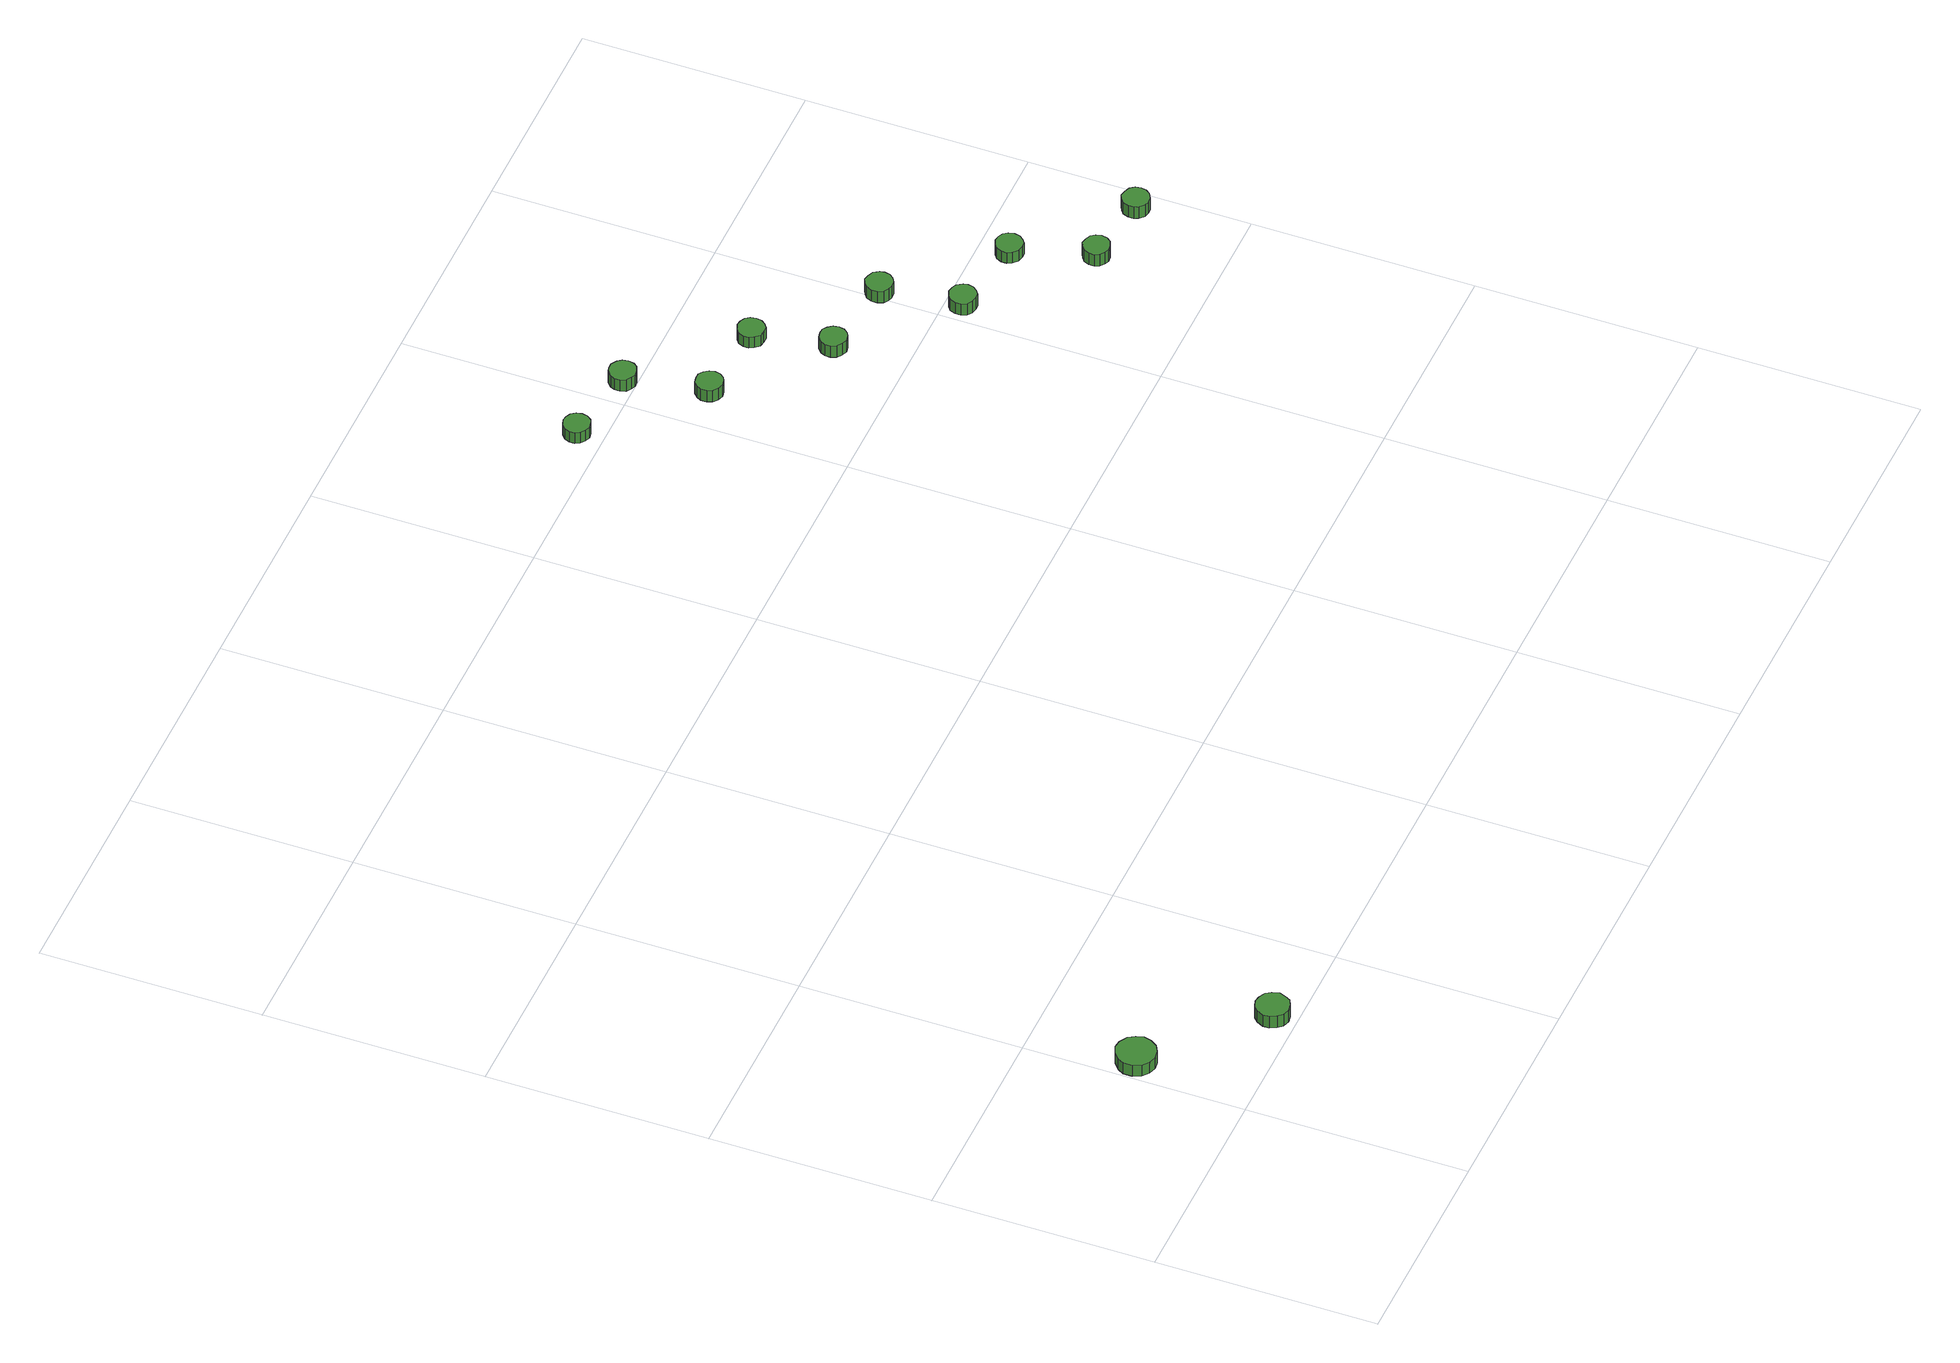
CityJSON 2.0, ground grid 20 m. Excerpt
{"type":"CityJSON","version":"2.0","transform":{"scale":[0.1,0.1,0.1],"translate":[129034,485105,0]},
"CityObjects":{
"tree1":{"type":"SolitaryVegetationObject","attributes":{"function":"something"},"geometry":[{"type":"MultiSurface","lod":"1","boundaries":[[[0,1,2,3,4,5,6,7,8,9,10,11,12,13,14]],[[15,16,17,18,19,20,21,22,23,24,25,26,27,28,29]],[[0,29,28,1]],[[1,28,27,2]],[[2,27,26,3]],[[3,26,25,4]],[[4,25,24,5]],[[5,24,23,6]],[[6,23,22,7]],[[7,22,21,8]],[[8,21,20,9]],[[9,20,19,10]],[[10,19,18,11]],[[11,18,17,12]],[[12,17,16,13]],[[13,16,15,14]],[[14,15,29,0]]]}]},
"tree2":{"type":"SolitaryVegetationObject","attributes":{"function":"something"},"geometry":[{"type":"MultiSurface","lod":"1","boundaries":[[[30,31,32,33,34,35,36,37,38,39,40,41,42,43,44]],[[45,46,47,48,49,50,51,52,53,54,55,56,57,58,59]],[[30,59,58,31]],[[31,58,57,32]],[[32,57,56,33]],[[33,56,55,34]],[[34,55,54,35]],[[35,54,53,36]],[[36,53,52,37]],[[37,52,51,38]],[[38,51,50,39]],[[39,50,49,40]],[[40,49,48,41]],[[41,48,47,42]],[[42,47,46,43]],[[43,46,45,44]],[[44,45,59,30]]]}]},
"tree3":{"type":"SolitaryVegetationObject","attributes":{"function":"something"},"geometry":[{"type":"MultiSurface","lod":"1","boundaries":[[[60,61,62,63,64,65,66,67,68,69,70,71,72,73,74]],[[75,76,77,78,79,80,81,82,83,84,85,86,87,88,89]],[[60,89,88,61]],[[61,88,87,62]],[[62,87,86,63]],[[63,86,85,64]],[[64,85,84,65]],[[65,84,83,66]],[[66,83,82,67]],[[67,82,81,68]],[[68,81,80,69]],[[69,80,79,70]],[[70,79,78,71]],[[71,78,77,72]],[[72,77,76,73]],[[73,76,75,74]],[[74,75,89,60]]]}]},
"tree4":{"type":"SolitaryVegetationObject","attributes":{"function":"something"},"geometry":[{"type":"MultiSurface","lod":"1","boundaries":[[[90,91,92,93,94,95,96,97,98,99,100,101,102,103,104]],[[105,106,107,108,109,110,111,112,113,114,115,116,117,118,119]],[[90,119,118,91]],[[91,118,117,92]],[[92,117,116,93]],[[93,116,115,94]],[[94,115,114,95]],[[95,114,113,96]],[[96,113,112,97]],[[97,112,111,98]],[[98,111,110,99]],[[99,110,109,100]],[[100,109,108,101]],[[101,108,107,102]],[[102,107,106,103]],[[103,106,105,104]],[[104,105,119,90]]]}]},
"tree5":{"type":"SolitaryVegetationObject","attributes":{"function":"something"},"geometry":[{"type":"MultiSurface","lod":"1","boundaries":[[[120,121,122,123,124,125,126,127,128,129,130,131,132,133,134]],[[135,136,137,138,139,140,141,142,143,144,145,146,147,148,149]],[[120,149,148,121]],[[121,148,147,122]],[[122,147,146,123]],[[123,146,145,124]],[[124,145,144,125]],[[125,144,143,126]],[[126,143,142,127]],[[127,142,141,128]],[[128,141,140,129]],[[129,140,139,130]],[[130,139,138,131]],[[131,138,137,132]],[[132,137,136,133]],[[133,136,135,134]],[[134,135,149,120]]]}]},
"tree6":{"type":"SolitaryVegetationObject","attributes":{"function":"something"},"geometry":[{"type":"MultiSurface","lod":"1","boundaries":[[[150,151,152,153,154,155,156,157,158,159,160,161,162,163,164]],[[165,166,167,168,169,170,171,172,173,174,175,176,177,178,179]],[[150,179,178,151]],[[151,178,177,152]],[[152,177,176,153]],[[153,176,175,154]],[[154,175,174,155]],[[155,174,173,156]],[[156,173,172,157]],[[157,172,171,158]],[[158,171,170,159]],[[159,170,169,160]],[[160,169,168,161]],[[161,168,167,162]],[[162,167,166,163]],[[163,166,165,164]],[[164,165,179,150]]]}]},
"tree7":{"type":"SolitaryVegetationObject","attributes":{"function":"something"},"geometry":[{"type":"MultiSurface","lod":"1","boundaries":[[[180,181,182,183,184,185,186,187,188,189,190,191,192,193,194]],[[195,196,197,198,199,200,201,202,203,204,205,206,207,208,209]],[[180,209,208,181]],[[181,208,207,182]],[[182,207,206,183]],[[183,206,205,184]],[[184,205,204,185]],[[185,204,203,186]],[[186,203,202,187]],[[187,202,201,188]],[[188,201,200,189]],[[189,200,199,190]],[[190,199,198,191]],[[191,198,197,192]],[[192,197,196,193]],[[193,196,195,194]],[[194,195,209,180]]]}]},
"tree8":{"type":"SolitaryVegetationObject","attributes":{"function":"something"},"geometry":[{"type":"MultiSurface","lod":"1","boundaries":[[[210,211,212,213,214,215,216,217,218,219,220,221,222,223,224]],[[225,226,227,228,229,230,231,232,233,234,235,236,237,238,239]],[[210,239,238,211]],[[211,238,237,212]],[[212,237,236,213]],[[213,236,235,214]],[[214,235,234,215]],[[215,234,233,216]],[[216,233,232,217]],[[217,232,231,218]],[[218,231,230,219]],[[219,230,229,220]],[[220,229,228,221]],[[221,228,227,222]],[[222,227,226,223]],[[223,226,225,224]],[[224,225,239,210]]]}]},
"tree9":{"type":"SolitaryVegetationObject","attributes":{"function":"something"},"geometry":[{"type":"MultiSurface","lod":"1","boundaries":[[[240,241,242,243,244,245,246,247,248,249,250,251,252,253,254]],[[255,256,257,258,259,260,261,262,263,264,265,266,267,268,269]],[[240,269,268,241]],[[241,268,267,242]],[[242,267,266,243]],[[243,266,265,244]],[[244,265,264,245]],[[245,264,263,246]],[[246,263,262,247]],[[247,262,261,248]],[[248,261,260,249]],[[249,260,259,250]],[[250,259,258,251]],[[251,258,257,252]],[[252,257,256,253]],[[253,256,255,254]],[[254,255,269,240]]]}]},
"tree10":{"type":"SolitaryVegetationObject","attributes":{"function":"something"},"geometry":[{"type":"MultiSurface","lod":"1","boundaries":[[[270,271,272,273,274,275,276,277,278,279,280,281,282,283,284]],[[285,286,287,288,289,290,291,292,293,294,295,296,297,298,299]],[[270,299,298,271]],[[271,298,297,272]],[[272,297,296,273]],[[273,296,295,274]],[[274,295,294,275]],[[275,294,293,276]],[[276,293,292,277]],[[277,292,291,278]],[[278,291,290,279]],[[279,290,289,280]],[[280,289,288,281]],[[281,288,287,282]],[[282,287,286,283]],[[283,286,285,284]],[[284,285,299,270]]]}]},
"tree11":{"type":"SolitaryVegetationObject","attributes":{"function":"something"},"geometry":[{"type":"MultiSurface","lod":"1","boundaries":[[[300,301,302,303,304,305,306,307,308,309,310,311,312,313,314]],[[315,316,317,318,319,320,321,322,323,324,325,326,327,328,329]],[[300,329,328,301]],[[301,328,327,302]],[[302,327,326,303]],[[303,326,325,304]],[[304,325,324,305]],[[305,324,323,306]],[[306,323,322,307]],[[307,322,321,308]],[[308,321,320,309]],[[309,320,319,310]],[[310,319,318,311]],[[311,318,317,312]],[[312,317,316,313]],[[313,316,315,314]],[[314,315,329,300]]]}]},
"tree12":{"type":"SolitaryVegetationObject","attributes":{"function":"something"},"geometry":[{"type":"MultiSurface","lod":"1","boundaries":[[[330,331,332,333,334,335,336,337,338,339,340,341,342,343,344]],[[345,346,347,348,349,350,351,352,353,354,355,356,357,358,359]],[[330,359,358,331]],[[331,358,357,332]],[[332,357,356,333]],[[333,356,355,334]],[[334,355,354,335]],[[335,354,353,336]],[[336,353,352,337]],[[337,352,351,338]],[[338,351,350,339]],[[339,350,349,340]],[[340,349,348,341]],[[341,348,347,342]],[[342,347,346,343]],[[343,346,345,344]],[[344,345,359,330]]]}]}
},
"vertices":[
[38,106,17],[36,113,17],[32,119,17],[25,123,17],[18,124,17],[11,121,17],[5,116,17],[2,110,17],[2,102,17],[5,95,17],[11,90,17],[18,88,17],[25,89,17],[32,93,17],[36,99,17],[36,99,5],[32,93,5],[25,89,5],[18,88,5],[11,90,5],[5,95,5],[2,102,5],[2,110,5],[5,116,5],[11,121,5],[18,124,5],[25,123,5],[32,119,5],[36,113,5],[38,106,5],
[130,22,17],[128,28,17],[125,33,17],[119,36,17],[113,37,17],[107,35,17],[103,31,17],[100,25,17],[100,19,17],[103,13,17],[107,9,17],[113,7,17],[119,8,17],[125,11,17],[128,16,17],[128,16,4],[125,11,4],[119,8,4],[113,7,4],[107,9,4],[103,13,4],[100,19,4],[100,25,4],[103,31,4],[107,35,4],[113,37,4],[119,36,4],[125,33,4],[128,28,4],[130,22,4],
[564,823,18],[563,828,18],[560,832,18],[556,834,18],[551,835,18],[546,833,18],[542,830,18],[540,825,18],[540,820,18],[542,816,18],[546,813,18],[551,811,18],[556,812,18],[560,814,18],[563,818,18],[563,818,6],[560,814,6],[556,812,6],[551,811,6],[546,813,6],[542,816,6],[540,820,6],[540,825,6],[542,830,6],[546,833,6],[551,835,6],[556,834,6],[560,832,6],[563,828,6],[564,823,6],
[653,740,18],[652,745,18],[649,749,18],[645,752,18],[640,752,18],[635,751,18],[631,747,18],[629,743,18],[629,738,18],[631,733,18],[635,730,18],[640,728,18],[645,729,18],[649,731,18],[652,735,18],[652,735,5],[649,731,5],[645,729,5],[640,728,5],[635,730,5],[631,733,5],[629,738,5],[629,743,5],[631,747,5],[635,751,5],[640,752,5],[645,752,5],[649,749,5],[652,745,5],[653,740,5],
[634,810,22],[633,815,22],[630,819,22],[625,822,22],[620,822,22],[616,821,22],[612,817,22],[610,813,22],[610,808,22],[612,803,22],[616,800,22],[620,798,22],[625,799,22],[630,801,22],[633,805,22],[633,805,9],[630,801,9],[625,799,9],[620,798,9],[616,800,9],[612,803,9],[610,808,9],[610,813,9],[612,817,9],[616,821,9],[620,822,9],[625,822,9],[630,819,9],[633,815,9],[634,810,9],
[722,731,22],[721,736,22],[718,740,22],[714,742,22],[709,743,22],[704,741,22],[700,738,22],[698,733,22],[698,728,22],[700,724,22],[704,720,22],[709,719,22],[714,719,22],[718,722,22],[721,726,22],[721,726,10],[718,722,10],[714,719,10],[709,719,10],[704,720,10],[700,724,10],[698,728,10],[698,733,10],[700,738,10],[704,741,10],[709,743,10],[714,742,10],[718,740,10],[721,736,10],[722,731,10],
[742,665,18],[741,670,18],[738,674,18],[734,677,18],[729,677,18],[724,676,18],[720,672,18],[718,668,18],[718,663,18],[720,658,18],[724,655,18],[729,653,18],[734,654,18],[738,656,18],[741,660,18],[741,660,5],[738,656,5],[734,654,5],[729,653,5],[724,655,5],[720,658,5],[718,663,5],[718,668,5],[720,672,5],[724,676,5],[729,677,5],[734,677,5],[738,674,5],[741,670,5],[742,665,5],
[830,585,18],[829,589,18],[826,594,18],[822,596,18],[817,597,18],[812,595,18],[808,592,18],[806,587,18],[806,582,18],[808,577,18],[812,574,18],[817,573,18],[822,573,18],[826,576,18],[829,580,18],[829,580,5],[826,576,5],[822,573,5],[817,573,5],[812,574,5],[808,577,5],[806,582,5],[806,587,5],[808,592,5],[812,595,5],[817,597,5],[822,596,5],[826,594,5],[829,589,5],[830,585,5],
[813,653,23],[812,657,23],[809,662,23],[804,664,23],[799,665,23],[795,663,23],[791,660,23],[789,655,23],[789,650,23],[791,645,23],[795,642,23],[799,641,23],[804,641,23],[809,644,23],[812,648,23],[812,648,10],[809,644,10],[804,641,10],[799,641,10],[795,642,10],[791,645,10],[789,650,10],[789,655,10],[791,660,10],[795,663,10],[799,665,10],[804,664,10],[809,662,10],[812,657,10],[813,653,10],
[898,571,22],[897,576,22],[894,580,22],[890,582,22],[885,583,22],[880,581,22],[876,578,22],[874,573,22],[874,568,22],[876,564,22],[880,560,22],[885,559,22],[890,559,22],[894,562,22],[897,566,22],[897,566,10],[894,562,10],[890,559,10],[885,559,10],[880,560,10],[876,564,10],[874,568,10],[874,573,10],[876,578,10],[880,581,10],[885,583,10],[890,582,10],[894,580,10],[897,576,10],[898,571,10],
[926,504,19],[925,509,19],[922,513,19],[917,515,19],[912,516,19],[908,514,19],[904,511,19],[902,506,19],[902,501,19],[904,497,19],[908,494,19],[912,492,19],[917,493,19],[922,495,19],[925,499,19],[925,499,6],[922,495,6],[917,493,6],[912,492,6],[908,494,6],[904,497,6],[902,501,6],[902,506,6],[904,511,6],[908,514,6],[912,516,6],[917,515,6],[922,513,6],[925,509,6],[926,504,6],
[988,494,23],[987,499,23],[984,503,23],[979,505,23],[974,506,23],[970,504,23],[966,501,23],[964,496,23],[964,491,23],[966,487,23],[970,483,23],[974,482,23],[979,482,23],[984,485,23],[987,489,23],[987,489,10],[984,485,10],[979,482,10],[974,482,10],[970,483,10],[966,487,10],[964,491,10],[964,496,10],[966,501,10],[970,504,10],[974,506,10],[979,505,10],[984,503,10],[987,499,10],[988,494,10]
]}
